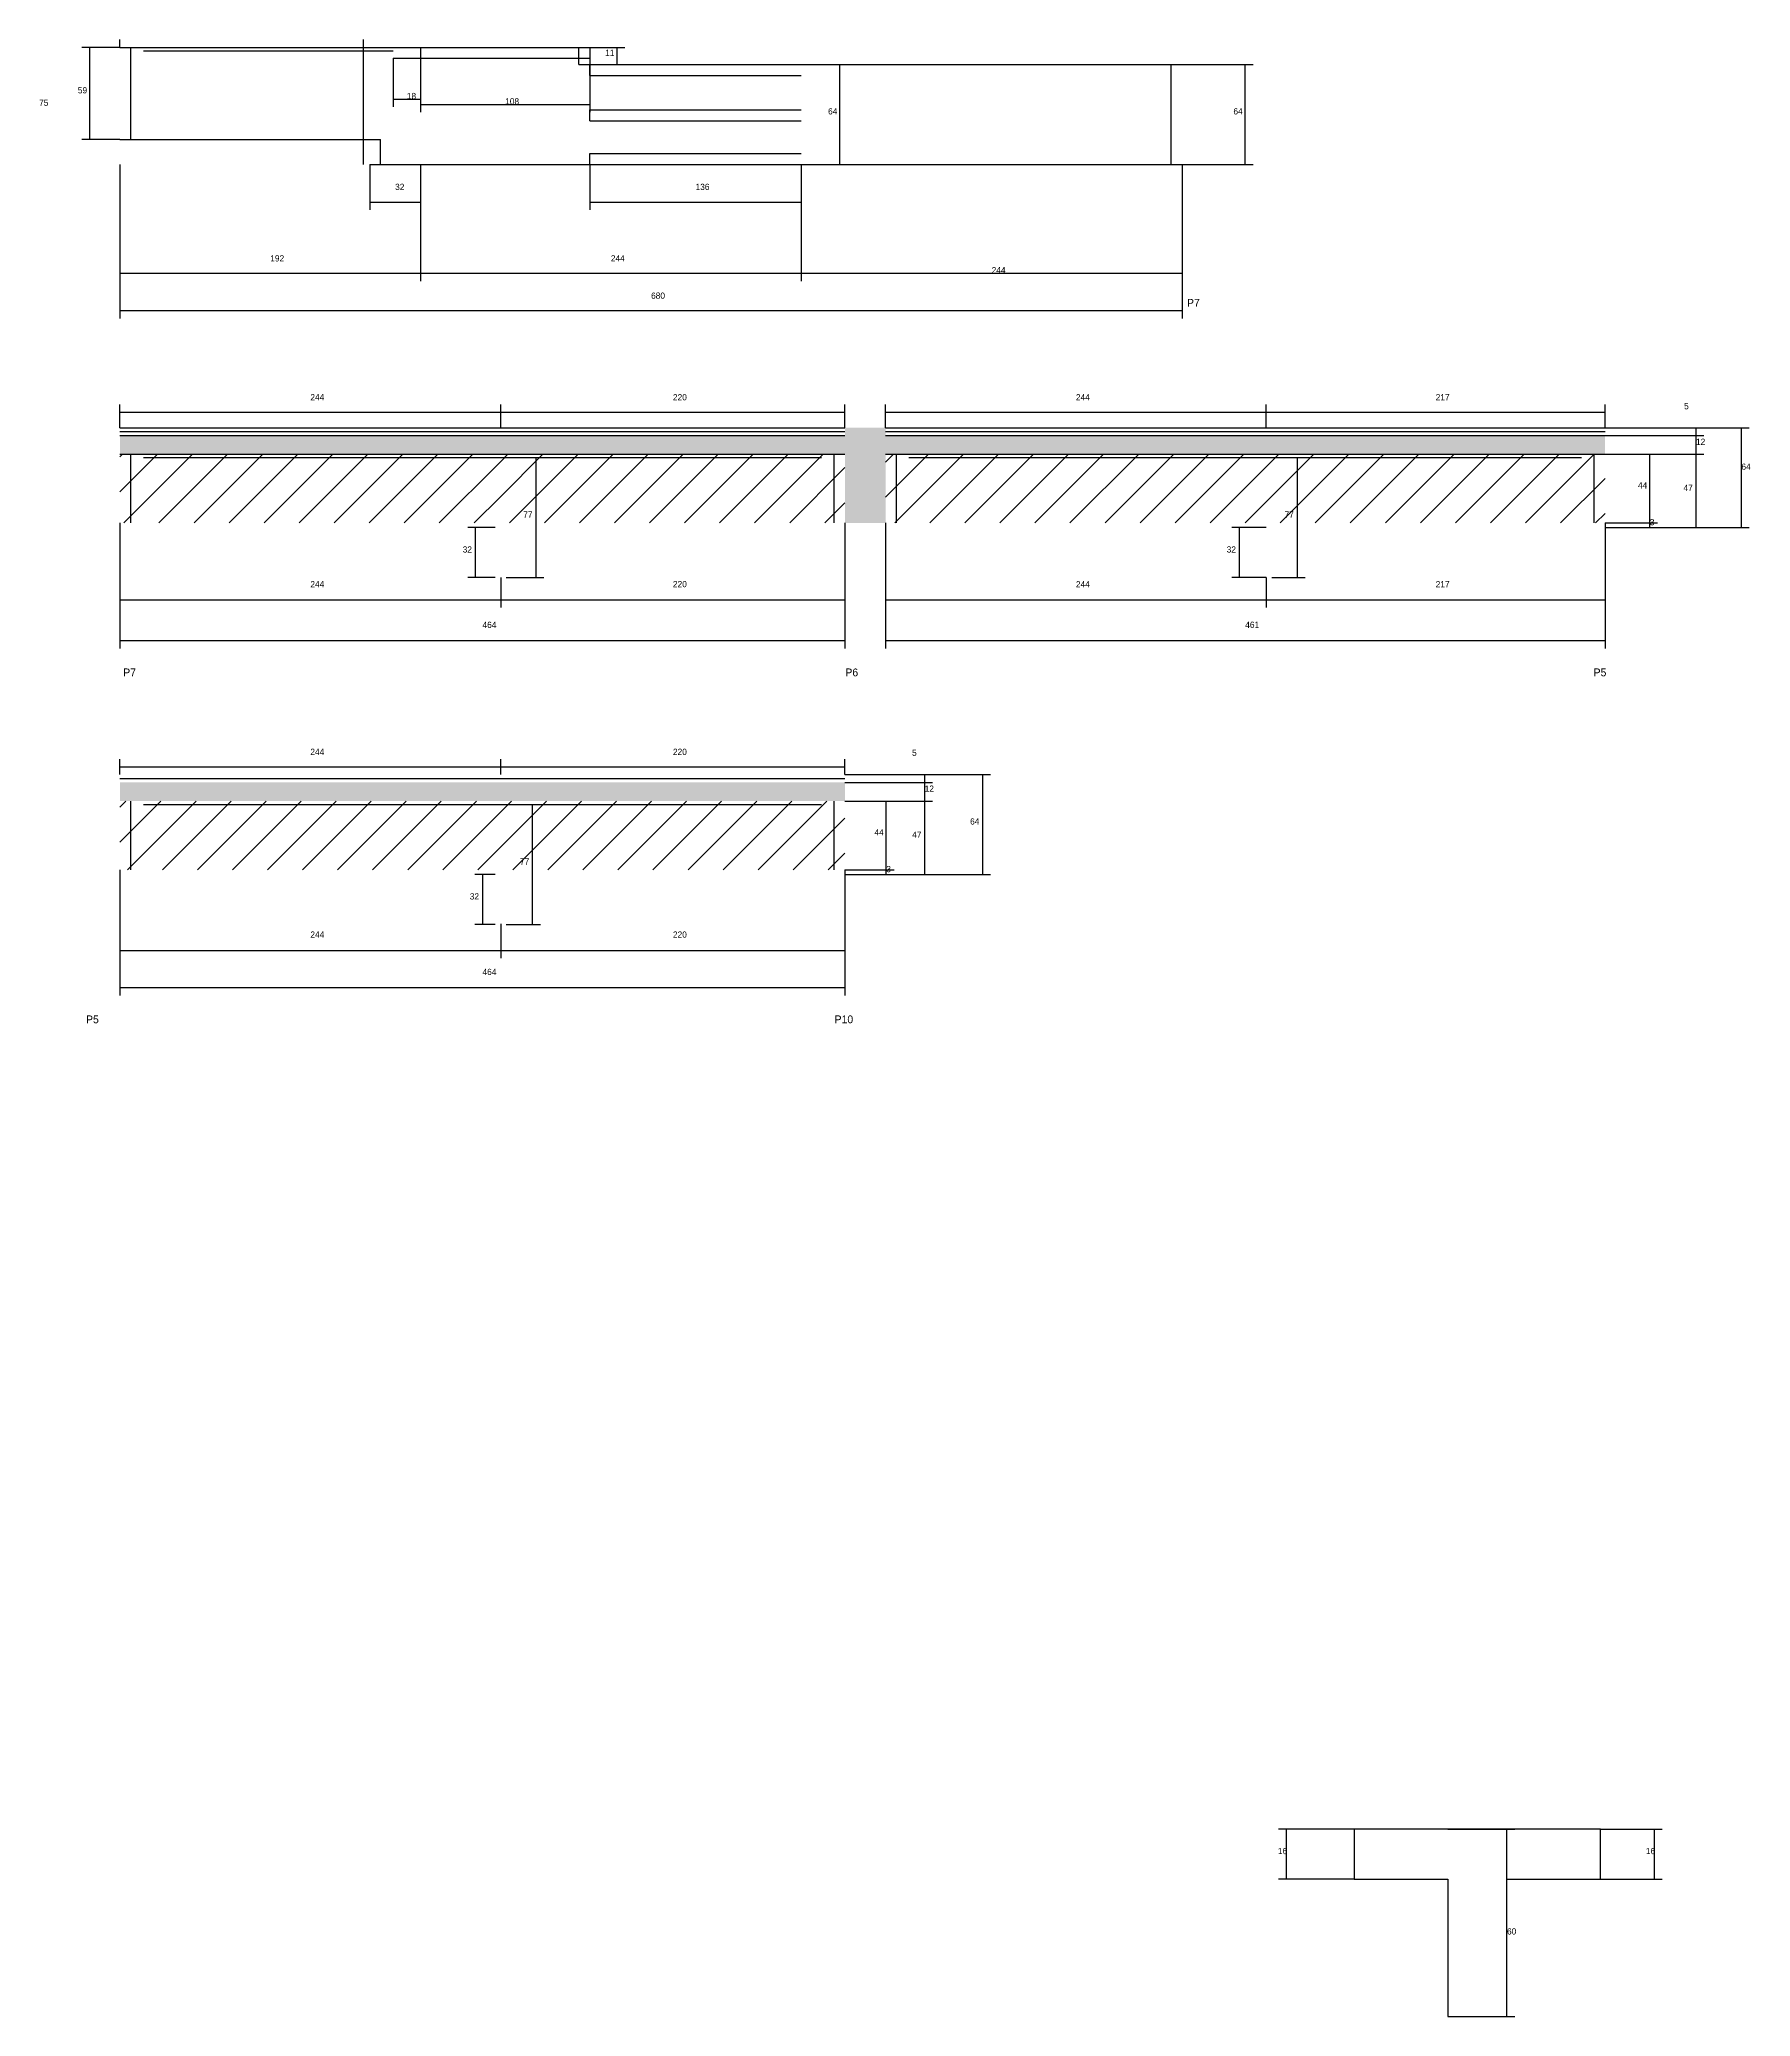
# Model space of a CAD drawing. Header units: metres. Extents: x -10276 to -7678, y 11990 to 13257.
# Drawn here: x -10276 to -9180, y 11990 to 13257 of the extents above; entities that cross this region are included whole.
import ezdxf

# ---------------------------------------------------------------- set-up
doc = ezdxf.new("R2010")
doc.units = ezdxf.units.M
for name, color, linetype in [('CONCRETO', 251, 'Continuous'), ('COTA', 241, 'Continuous'), ('Hachura', 253, 'Continuous'), ('NOMENCLATURA', 7, 'Continuous'), ('Painéis', 200, 'Continuous'), ('SARR_2.2x7', 40, 'Continuous'), ('SARR_EDITAR', 141, 'Continuous')]:
    doc.layers.add(name, color=color, linetype=linetype)

msp = doc.modelspace()

# ---------------------------------------------------------------- hatches: boundary and pattern name
at = {"layer": 'COTA'}
h = msp.add_hatch(dxfattribs=at)
h.set_pattern_fill('AR-CONC', scale=0.03)
h.paths.add_polyline_path([(-9733.7, 12991.4), (-9272.7, 12991.4), (-9272.7, 13003.4), (-9733.7, 13003.4), (-9733.7, 13008.4), (-9759.7, 13008.4), (-9759.7, 13003.4), (-10224.2, 13003.4), (-10224.2, 12991.4), (-9759.7, 12991.4), (-9759.7, 12947.4), (-9733.7, 12947.4)])
h = msp.add_hatch(dxfattribs=at)
h.set_pattern_fill('AR-CONC', scale=0.03)
h.paths.add_polyline_path([(-9759.7, 12769.1), (-9759.7, 12781.1), (-10224.2, 12781.1), (-10224.2, 12769.1)])
at = {"layer": 'Hachura'}
h = msp.add_hatch(dxfattribs=at)
h.set_pattern_fill('ANSI31', scale=5)
h.paths.add_polyline_path([(-9980.2, 12947.4), (-9980.2, 12991.4), (-10224.2, 12991.4), (-10224.2, 12947.4)])
h = msp.add_hatch(dxfattribs=at)
h.set_pattern_fill('ANSI31', scale=5)
h.paths.add_polyline_path([(-9980.2, 12991.4), (-9980.2, 12947.4), (-9759.7, 12947.4), (-9759.7, 12991.4)])
h = msp.add_hatch(dxfattribs=at)
h.set_pattern_fill('ANSI31', scale=5)
h.paths.add_polyline_path([(-9733.7, 12991.4), (-9733.7, 12947.4), (-9489.7, 12947.4), (-9489.7, 12991.4)])
h = msp.add_hatch(dxfattribs=at)
h.set_pattern_fill('ANSI31', scale=5)
h.paths.add_polyline_path([(-9489.7, 12991.4), (-9489.7, 12947.4), (-9272.7, 12947.4), (-9272.7, 12991.4)])
h = msp.add_hatch(dxfattribs=at)
h.set_pattern_fill('ANSI31', scale=5)
h.paths.add_polyline_path([(-9980.2, 12725.1), (-9980.2, 12769.1), (-10224.2, 12769.1), (-10224.2, 12725.1)])
h = msp.add_hatch(dxfattribs=at)
h.set_pattern_fill('ANSI31', scale=5)
h.paths.add_polyline_path([(-9980.2, 12769.1), (-9980.2, 12725.1), (-9759.7, 12725.1), (-9759.7, 12769.1)])

# ---------------------------------------------------------------- linework, layer by layer
at = {"layer": 'CONCRETO'}
msp.add_lwpolyline([(-9275.5, 12078.4), (-9275.5, 12110.4), (-9433.5, 12110.4), (-9433.5, 12078.4), (-9373.5, 12078.4), (-9373.5, 11990.4), (-9335.5, 11990.4), (-9335.5, 12068.4), (-9335.5, 12078.4)], close=True, dxfattribs=at)
at = {"layer": 'COTA'}
for p, q in [((-10224.2, 13252.1), (-10248.6, 13252.1)), ((-10243.6, 13193.1), (-10243.6, 13252.1)), ((-10224.2, 13252.1), (-10224.2, 13257.1)), ((-10224.2, 13252.1), (-10068.2, 13252.1)), ((-10068.2, 13177.1), (-10068.2, 13257.1)), ((-10031.7, 13252.1), (-10031.7, 13210.5)), ((-9923.2, 13252.1), (-9900.7, 13252.1)), ((-9923.2, 13252.1), (-9923.2, 13210.5)), ((-9905.7, 13241.1), (-9905.7, 13252.1)), ((-10049.2, 13245.1), (-10049.2, 13213.9)), ((-10031.7, 13245.1), (-10031.7, 13213.9)), ((-9923.2, 13241.1), (-9900.7, 13241.1)), ((-9787.7, 13241.1), (-9757.9, 13241.1)), ((-9762.9, 13177.1), (-9762.9, 13241.1)), ((-9543.7, 13241.1), (-9498.2, 13241.1)), ((-9503.2, 13177.1), (-9503.2, 13241.1)), ((-10049.2, 13218.9), (-10031.7, 13218.9)), ((-10031.7, 13215.5), (-9923.2, 13215.5)), ((-10224.2, 13193.1), (-10248.6, 13193.1)), ((-10224.2, 13177.1), (-10224.2, 13078.4)), ((-10224.2, 13177.1), (-10224.2, 13102.3)), ((-10064.2, 13177.1), (-10064.2, 13148)), ((-10031.7, 13177.1), (-10031.7, 13102.3)), ((-10031.7, 13177.1), (-10031.7, 13102.3)), ((-10031.7, 13177.1), (-10031.7, 13148)), ((-9923.2, 13177.1), (-9923.2, 13148)), ((-9787.7, 13177.1), (-9787.7, 13102.3)), ((-9787.7, 13177.1), (-9787.7, 13102.3)), ((-9787.7, 13177.1), (-9757.9, 13177.1)), ((-9787.7, 13177.1), (-9787.7, 13148)), ((-9543.7, 13177.1), (-9543.7, 13102.3)), ((-9543.7, 13177.1), (-9543.7, 13078.4)), ((-9543.7, 13177.1), (-9498.2, 13177.1)), ((-10064.2, 13153), (-10031.7, 13153)), ((-9923.2, 13153), (-9787.7, 13153)), ((-10224.2, 13107.3), (-10031.7, 13107.3)), ((-10031.7, 13107.3), (-9787.7, 13107.3)), ((-9787.7, 13107.3), (-9543.7, 13107.3)), ((-10224.2, 13083.4), (-9543.7, 13083.4)), ((-10224.2, 13008.4), (-10224.2, 13023.3)), ((-9980.2, 13008.4), (-9980.2, 13023.3)), ((-9980.2, 13008.4), (-9980.2, 13023.3)), ((-9759.7, 13008.4), (-9759.7, 13023.3)), ((-9733.7, 13008.4), (-9733.7, 13023.3)), ((-9489.7, 13008.4), (-9489.7, 13023.3)), ((-9489.7, 13008.4), (-9489.7, 13023.3)), ((-9272.7, 13008.4), (-9272.7, 13023.3)), ((-10224.2, 13018.3), (-9980.2, 13018.3)), ((-9980.2, 13018.3), (-9759.7, 13018.3)), ((-9733.7, 13018.3), (-9489.7, 13018.3)), ((-9489.7, 13018.3), (-9272.7, 13018.3)), ((-9272.7, 13008.4), (-9180.3, 13008.4)), ((-9272.7, 13008.4), (-9209.4, 13008.4)), ((-9272.7, 13003.4), (-9209.4, 13003.4)), ((-9272.7, 13003.4), (-9209.4, 13003.4)), ((-9214.4, 13003.4), (-9214.4, 13008.4)), ((-9214.4, 12991.4), (-9214.4, 13003.4)), ((-9185.3, 12944.4), (-9185.3, 13008.4)), ((-9976.7, 12989.2), (-9952.6, 12989.2)), ((-9957.6, 12912.4), (-9957.6, 12989.2)), ((-9486.2, 12989.2), (-9464.8, 12989.2)), ((-9469.8, 12912.4), (-9469.8, 12989.2)), ((-9272.7, 12991.4), (-9209.4, 12991.4)), ((-9272.7, 12991.4), (-9209.4, 12991.4)), ((-9272.7, 12991.4), (-9239, 12991.4)), ((-9244, 12947.4), (-9244, 12991.4)), ((-9214.4, 12944.4), (-9214.4, 12991.4)), ((-10224.2, 12947.4), (-10224.2, 12867)), ((-9759.7, 12947.4), (-9759.7, 12867)), ((-9733.7, 12947.4), (-9733.7, 12867)), ((-9272.7, 12947.4), (-9272.7, 12867)), ((-9272.7, 12947.4), (-9239, 12947.4)), ((-9272.7, 12947.4), (-9239, 12947.4)), ((-9244, 12944.4), (-9244, 12947.4)), ((-10224.2, 12944.4), (-10224.2, 12893.1)), ((-9983.7, 12944.4), (-10001.3, 12944.4)), ((-9996.3, 12912.4), (-9996.3, 12944.4)), ((-9759.7, 12944.4), (-9759.7, 12893.1)), ((-9733.7, 12944.4), (-9733.7, 12893.1)), ((-9489.7, 12944.4), (-9511.9, 12944.4)), ((-9506.9, 12912.4), (-9506.9, 12944.4)), ((-9272.7, 12944.4), (-9272.7, 12893.1)), ((-9272.7, 12944.4), (-9209.4, 12944.4)), ((-9272.7, 12944.4), (-9180.3, 12944.4)), ((-9272.7, 12944.4), (-9239, 12944.4)), ((-9983.7, 12912.4), (-10001.3, 12912.4)), ((-9980.2, 12912.4), (-9980.2, 12893.1)), ((-9980.2, 12912.4), (-9980.2, 12893.1)), ((-9976.7, 12912.4), (-9952.6, 12912.4)), ((-9489.7, 12912.4), (-9511.9, 12912.4)), ((-9489.7, 12912.4), (-9489.7, 12893.1)), ((-9489.7, 12912.4), (-9489.7, 12893.1)), ((-9486.2, 12912.4), (-9464.8, 12912.4)), ((-10224.2, 12898.1), (-9980.2, 12898.1)), ((-9980.2, 12898.1), (-9759.7, 12898.1)), ((-9733.7, 12898.1), (-9489.7, 12898.1)), ((-9489.7, 12898.1), (-9272.7, 12898.1)), ((-10224.2, 12872), (-9759.7, 12872)), ((-9733.7, 12872), (-9272.7, 12872)), ((-10224.2, 12786.1), (-10224.2, 12796.1)), ((-9980.2, 12786.1), (-9980.2, 12796.1)), ((-9980.2, 12786.1), (-9980.2, 12796.1)), ((-9759.7, 12786.1), (-9759.7, 12796.1)), ((-10224.2, 12791.1), (-9980.2, 12791.1)), ((-9980.2, 12791.1), (-9759.7, 12791.1)), ((-9759.7, 12786.1), (-9703.6, 12786.1)), ((-9759.7, 12786.1), (-9666.4, 12786.1)), ((-9759.7, 12781.1), (-9703.6, 12781.1)), ((-9759.7, 12781.1), (-9703.6, 12781.1)), ((-9708.6, 12781.1), (-9708.6, 12786.1)), ((-9708.6, 12769.1), (-9708.6, 12781.1)), ((-9671.4, 12722.1), (-9671.4, 12786.1)), ((-9759.7, 12769.1), (-9703.6, 12769.1)), ((-9759.7, 12769.1), (-9703.6, 12769.1)), ((-9759.7, 12769.1), (-9728.2, 12769.1)), ((-9733.2, 12725.1), (-9733.2, 12769.1)), ((-9708.6, 12722.1), (-9708.6, 12769.1)), ((-9976.7, 12766.9), (-9954.8, 12766.9)), ((-9959.8, 12690.1), (-9959.8, 12766.9)), ((-10224.2, 12725.1), (-10224.2, 12644.6)), ((-10224.2, 12722.1), (-10224.2, 12668.5)), ((-9983.7, 12722.1), (-9996.8, 12722.1)), ((-9991.8, 12690.1), (-9991.8, 12722.1)), ((-9759.7, 12725.1), (-9759.7, 12644.6)), ((-9759.7, 12725.1), (-9728.2, 12725.1)), ((-9759.7, 12725.1), (-9728.2, 12725.1)), ((-9759.7, 12722.1), (-9759.7, 12668.5)), ((-9759.7, 12722.1), (-9703.6, 12722.1)), ((-9759.7, 12722.1), (-9666.4, 12722.1)), ((-9759.7, 12722.1), (-9728.2, 12722.1)), ((-9733.2, 12722.1), (-9733.2, 12725.1)), ((-9983.7, 12690.1), (-9996.8, 12690.1)), ((-9980.2, 12690.5), (-9980.2, 12668.5)), ((-9980.2, 12690.5), (-9980.2, 12668.5)), ((-9976.7, 12690.1), (-9954.8, 12690.1)), ((-10224.2, 12673.5), (-9980.2, 12673.5)), ((-9980.2, 12673.5), (-9759.7, 12673.5)), ((-10224.2, 12649.6), (-9759.7, 12649.6)), ((-9433.5, 12110.4), (-9481.8, 12110.4)), ((-9476.8, 12078.4), (-9476.8, 12110.4)), ((-9373.5, 12110.4), (-9330.5, 12110.4)), ((-9335.5, 11990.4), (-9335.5, 12110.4)), ((-9275.5, 12110.4), (-9236, 12110.4)), ((-9241, 12078.4), (-9241, 12110.4)), ((-9433.5, 12078.4), (-9481.8, 12078.4)), ((-9275.5, 12078.4), (-9236, 12078.4)), ((-9373.5, 11990.4), (-9330.5, 11990.4))]:
    msp.add_line(p, q, dxfattribs=at)
at = {"layer": 'Painéis'}
for p, q in [((-10224.2, 13252.1), (-9923.2, 13252.1)), ((-9923.2, 13241.1), (-9543.7, 13241.1)), ((-10224.2, 13193.1), (-10064.2, 13193.1)), ((-10064.2, 13177.1), (-9543.7, 13177.1)), ((-10224.2, 13008.4), (-9759.7, 13008.4)), ((-10224.2, 13003.4), (-9759.7, 13003.4)), ((-9733.7, 13008.4), (-9272.7, 13008.4)), ((-9733.7, 13003.4), (-9272.7, 13003.4)), ((-10224.2, 12991.4), (-9759.7, 12991.4)), ((-9733.7, 12991.4), (-9272.7, 12991.4))]:
    msp.add_line(p, q, dxfattribs=at)
at = {"layer": 'SARR_2.2x7'}
for p, q in [((-10217.2, 13193.1), (-10217.2, 13252.1)), ((-10209.2, 13249.9), (-10049.2, 13249.9)), ((-9930.2, 13241.1), (-9930.2, 13252.1)), ((-10049.2, 13245.1), (-10031.7, 13245.1)), ((-10031.7, 13245.1), (-9923.2, 13245.1)), ((-9930.2, 13241.1), (-9923.2, 13241.1)), ((-9923.2, 13234.1), (-9923.2, 13241.1)), ((-9550.7, 13177.1), (-9550.7, 13241.1)), ((-9923.2, 13234.1), (-9787.7, 13234.1)), ((-9923.2, 13205.1), (-9923.2, 13212.1)), ((-9923.2, 13212.1), (-9787.7, 13212.1)), ((-9923.2, 13205.1), (-9787.7, 13205.1)), ((-10064.2, 13193.1), (-10057.2, 13193.1)), ((-10057.2, 13177.1), (-10057.2, 13193.1)), ((-9923.2, 13177.1), (-9923.2, 13184.1)), ((-9923.2, 13184.1), (-9787.7, 13184.1)), ((-10217.2, 12947.4), (-10217.2, 12991.4)), ((-10209.2, 12989.2), (-9980.2, 12989.2)), ((-9980.2, 12989.2), (-9774.7, 12989.2)), ((-9766.7, 12947.4), (-9766.7, 12991.4)), ((-9726.7, 12947.4), (-9726.7, 12991.4)), ((-9718.7, 12989.2), (-9489.7, 12989.2)), ((-9489.7, 12989.2), (-9287.7, 12989.2)), ((-9279.7, 12947.4), (-9279.7, 12991.4)), ((-10217.2, 12725.1), (-10217.2, 12769.1)), ((-9766.7, 12725.1), (-9766.7, 12769.1)), ((-10209.2, 12766.9), (-9980.2, 12766.9)), ((-9980.2, 12766.9), (-9774.7, 12766.9))]:
    msp.add_line(p, q, dxfattribs=at)
at = {"layer": 'SARR_EDITAR'}
for p, q in [((-10224.2, 13005.9), (-9980.2, 13005.9)), ((-9980.2, 13005.9), (-9759.7, 13005.9)), ((-9733.7, 13005.9), (-9489.7, 13005.9)), ((-9489.7, 13005.9), (-9272.7, 13005.9)), ((-10224.2, 12783.6), (-9980.2, 12783.6)), ((-9980.2, 12783.6), (-9759.7, 12783.6))]:
    msp.add_line(p, q, dxfattribs=at)

# ---------------------------------------------------------------- texts
at = {"layer": 'COTA'}
for s, p in [('11', (-9913.3, 13246.6)), ('59', (-10251.2, 13222.6)), ('75', (-10276, 13214.6)), ('18', (-10040.4, 13218.9)), ('108', (-9977.4, 13215.5)), ('64', (-9770.5, 13209.1)), ('64', (-9510.8, 13209.1)), ('32', (-10047.9, 13160.7)), ('136', (-9855.4, 13160.7)), ('192', (-10127.9, 13114.9)), ('244', (-9909.7, 13114.9)), ('244', (-9665.7, 13107.3)), ('680', (-9883.9, 13091)), ('244', (-10102.2, 13025.9)), ('220', (-9869.9, 13025.9)), ('244', (-9611.7, 13025.9)), ('217', (-9381.2, 13025.9)), ('5', (-9222, 13020.2)), ('12', (-9214.4, 12997.4)), ('64', (-9185.3, 12981.4)), ('44', (-9251.6, 12969.4)), ('47', (-9222.4, 12967.9)), ('77', (-9965.8, 12950.8)), ('77', (-9478, 12950.8)), ('3', (-9244, 12945.9)), ('32', (-10004.6, 12928.4)), ('32', (-9515.1, 12928.4)), ('244', (-10102.2, 12906.1)), ('220', (-9869.9, 12906.2)), ('244', (-9611.7, 12906.1)), ('217', (-9381.2, 12906.1)), ('464', (-9991.9, 12880.1)), ('461', (-9503.2, 12880.1)), ('244', (-10102.2, 12798.7)), ('220', (-9869.9, 12798.7)), ('5', (-9716.7, 12798.1)), ('12', (-9708.6, 12775.1)), ('64', (-9679.5, 12754.1)), ('44', (-9740.8, 12747.1)), ('47', (-9716.6, 12745.6)), ('77', (-9967.9, 12728.5)), ('3', (-9733.2, 12723.6)), ('32', (-10000.1, 12706.1)), ('244', (-10102.2, 12681.6)), ('220', (-9869.9, 12681.6)), ('464', (-9991.9, 12657.7)), ('16', (-9482.3, 12094.4)), ('16', (-9246.5, 12094.4)), ('60', (-9335.5, 12042.9))]:
    msp.add_text(s, height=4, dxfattribs=at).set_placement(p)
at = {"layer": 'NOMENCLATURA'}
for s, p in [('P7', (-9540.5, 13085.9)), ('P7', (-10222.1, 12849.1)), ('P6', (-9759.4, 12849.1)), ('P5', (-9280, 12849.1)), ('P5', (-10245.9, 12626.8)), ('P10', (-9766.3, 12626.8))]:
    msp.add_text(s, height=5, dxfattribs=at).set_placement(p)

doc.saveas('drawing.dxf')
